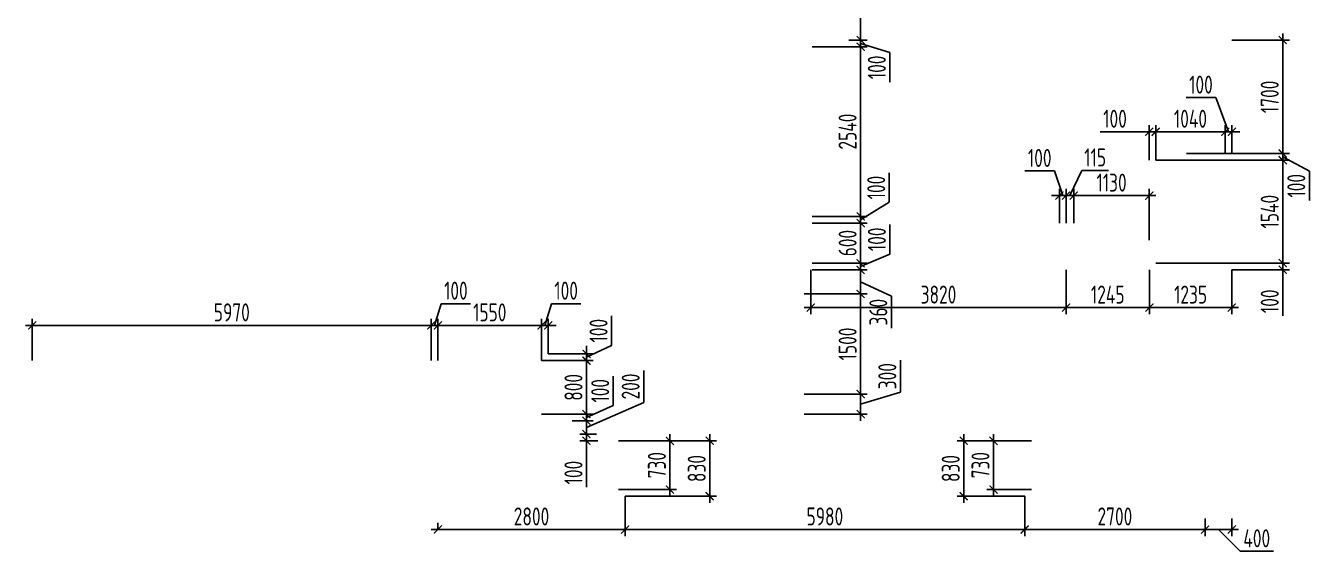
# Model space of a CAD drawing. Header units: millimetres. Extents: x -350007 to 536090, y -888 to 198380.
# Drawn here: x 51792 to 71002, y 104746 to 112617 of the extents above; entities that cross this region are included whole.
import ezdxf

# ---------------------------------------------------------------- set-up
doc = ezdxf.new("R2010")
doc.units = ezdxf.units.MM
doc.layers.add('АР_Размеры нов.', color=15, linetype='Continuous', lineweight=0)
doc.styles.add('ISOCPEUR', font='isocpeur.ttf', dxfattribs={"width": 0.7})
doc.dimstyles.new('R_100', dxfattribs={"dimtxt": 270, "dimasz": 120, "dimexe": 100, "dimexo": 0, "dimgap": 60, "dimtad": 1, "dimdec": 0, "dimrnd": 5, "dimzin": 0, "dimdsep": 46, "dimtxsty": 'ISOCPEUR', "dimblk": 'ARCHTICK', "dimcen": 0, "dimdle": 100, "dimclrd": 256, "dimclre": 256, "dimclrt": 256, "dimadec": 0, "dimazin": 0, "dimtfac": 2, "dimtdec": 0, "dimtofl": 0, "dimtmove": 1, "dimatfit": 3, "dimfxl": 1, "dimtvp": 3, "dimtolj": 1, "dimtzin": 0, "dimarcsym": 0})

# ---------------------------------------------------------------- blocks, each defined once
blk = doc.blocks.new('_ArchTick')
at = {"color": 0, "linetype": 'ByBlock', "const_width": 0.15}
blk.add_lwpolyline([(-0.5, -0.5), (0.5, 0.5)], dxfattribs=at)
blk = doc.blocks.new('*D2627')
at = {"layer": 'АР_Размеры нов.', "lineweight": -2, "ltscale": 100, "transparency": 16777216}
for p, q in [((63442, 108601), (64387, 108601)), ((64287, 108701), (64287, 107001)), ((63442, 107101), (64387, 107101))]:
    blk.add_line(p, q, dxfattribs=at)
at = {"layer": 'АР_Размеры нов.', "lineweight": -2, "ltscale": 100, "transparency": 16777216, "xscale": 120, "yscale": 120, "zscale": 120}
for p, rotation in [((64287, 108601), 90), ((64287, 107101), 270)]:
    blk.add_blockref('_ArchTick', p, dxfattribs=dict(at, rotation=rotation))
at = {"layer": 'АР_Размеры нов.', "ltscale": 100, "transparency": 16777216, "insert": (64092, 107851), "char_height": 270, "attachment_point": 5, "rotation": 90, "style": 'ISOCPEUR'}
blk.add_mtext('\\A1;1500', dxfattribs=at)
blk = doc.blocks.new('*D2628')
at = {"layer": 'АР_Размеры нов.', "lineweight": -2, "ltscale": 100, "transparency": 16777216}
for p, q in [((67377, 110072), (68707, 110072)), ((67477, 109740), (67477, 110172)), ((68607, 109403), (68607, 110172))]:
    blk.add_line(p, q, dxfattribs=at)
at = {"layer": 'АР_Размеры нов.', "lineweight": -2, "ltscale": 100, "transparency": 16777216, "xscale": 120, "yscale": 120, "zscale": 120, "rotation": 180}
blk.add_blockref('_ArchTick', (67477, 110072), dxfattribs=at)
at = {"layer": 'АР_Размеры нов.', "lineweight": -2, "ltscale": 100, "transparency": 16777216, "xscale": 120, "yscale": 120, "zscale": 120}
blk.add_blockref('_ArchTick', (68607, 110072), dxfattribs=at)
at = {"layer": 'АР_Размеры нов.', "ltscale": 100, "transparency": 16777216, "insert": (68042, 110267), "char_height": 270, "attachment_point": 5, "style": 'ISOCPEUR'}
blk.add_mtext('\\A1;1130', dxfattribs=at)
blk = doc.blocks.new('*D2339')
at = {"layer": 'АР_Размеры нов.', "lineweight": -2, "ltscale": 500, "transparency": 16777216}
for p, q in [((57962, 107601), (57962, 108229)), ((59512, 107601), (59512, 108229)), ((57862, 108129), (59612, 108129))]:
    blk.add_line(p, q, dxfattribs=at)
at = {"layer": 'АР_Размеры нов.', "lineweight": -2, "ltscale": 500, "transparency": 16777216, "xscale": 120, "yscale": 120, "zscale": 120, "rotation": 180}
blk.add_blockref('_ArchTick', (57962, 108129), dxfattribs=at)
at = {"layer": 'АР_Размеры нов.', "lineweight": -2, "ltscale": 500, "transparency": 16777216, "xscale": 120, "yscale": 120, "zscale": 120}
blk.add_blockref('_ArchTick', (59512, 108129), dxfattribs=at)
at = {"layer": 'АР_Размеры нов.', "lineweight": 13, "ltscale": 500, "transparency": 16777216, "insert": (58737, 108324), "char_height": 270, "attachment_point": 5, "style": 'ISOCPEUR'}
blk.add_mtext('\\A1;1550', dxfattribs=at)
blk = doc.blocks.new('*D2340')
at = {"layer": 'АР_Размеры нов.', "lineweight": -2, "ltscale": 500, "transparency": 16777216}
for p, q in [((59562, 108129), (59660, 108454)), ((59660, 108454), (60101, 108454)), ((59512, 107601), (59512, 108229)), ((59612, 107701), (59612, 108229)), ((59512, 108129), (59392, 108129)), ((59512, 108129), (59612, 108129)), ((59612, 108129), (59732, 108129))]:
    blk.add_line(p, q, dxfattribs=at)
at = {"layer": 'АР_Размеры нов.', "lineweight": -2, "ltscale": 500, "transparency": 16777216, "xscale": 120, "yscale": 120, "zscale": 120}
blk.add_blockref('_ArchTick', (59512, 108129), dxfattribs=at)
at = {"layer": 'АР_Размеры нов.', "lineweight": -2, "ltscale": 500, "transparency": 16777216, "xscale": 120, "yscale": 120, "zscale": 120, "rotation": 180}
blk.add_blockref('_ArchTick', (59612, 108129), dxfattribs=at)
at = {"layer": 'АР_Размеры нов.', "lineweight": 13, "ltscale": 500, "transparency": 16777216, "insert": (59880, 108649), "char_height": 270, "attachment_point": 5, "style": 'ISOCPEUR'}
blk.add_mtext('\\A1;100', dxfattribs=at)
blk = doc.blocks.new('*D2341')
at = {"layer": 'АР_Размеры нов.', "lineweight": -2, "ltscale": 500, "transparency": 16777216}
for p, q in [((57912, 108129), (58010, 108454)), ((58010, 108454), (58451, 108454)), ((57862, 107601), (57862, 108229)), ((57962, 107601), (57962, 108229)), ((57862, 108129), (57742, 108129)), ((57962, 108129), (57862, 108129)), ((57962, 108129), (58082, 108129))]:
    blk.add_line(p, q, dxfattribs=at)
at = {"layer": 'АР_Размеры нов.', "lineweight": -2, "ltscale": 500, "transparency": 16777216, "xscale": 120, "yscale": 120, "zscale": 120}
blk.add_blockref('_ArchTick', (57862, 108129), dxfattribs=at)
at = {"layer": 'АР_Размеры нов.', "lineweight": -2, "ltscale": 500, "transparency": 16777216, "xscale": 120, "yscale": 120, "zscale": 120, "rotation": 180}
blk.add_blockref('_ArchTick', (57962, 108129), dxfattribs=at)
at = {"layer": 'АР_Размеры нов.', "lineweight": 13, "ltscale": 500, "transparency": 16777216, "insert": (58230, 108649), "char_height": 270, "attachment_point": 5, "style": 'ISOCPEUR'}
blk.add_mtext('\\A1;100', dxfattribs=at)
blk = doc.blocks.new('*D2342')
at = {"layer": 'АР_Размеры нов.', "lineweight": -2, "ltscale": 500, "transparency": 16777216}
for p, q in [((51892, 107601), (51892, 108229)), ((57862, 107601), (57862, 108229)), ((57962, 108129), (51792, 108129))]:
    blk.add_line(p, q, dxfattribs=at)
at = {"layer": 'АР_Размеры нов.', "lineweight": -2, "ltscale": 500, "transparency": 16777216, "xscale": 120, "yscale": 120, "zscale": 120, "rotation": 180}
blk.add_blockref('_ArchTick', (51892, 108129), dxfattribs=at)
at = {"layer": 'АР_Размеры нов.', "lineweight": -2, "ltscale": 500, "transparency": 16777216, "xscale": 120, "yscale": 120, "zscale": 120}
blk.add_blockref('_ArchTick', (57862, 108129), dxfattribs=at)
at = {"layer": 'АР_Размеры нов.', "lineweight": 13, "ltscale": 500, "transparency": 16777216, "insert": (54877, 108324), "char_height": 270, "attachment_point": 5, "style": 'ISOCPEUR'}
blk.add_mtext('\\A1;5970', dxfattribs=at)
blk = doc.blocks.new('*D2343')
at = {"layer": 'АР_Размеры нов.', "lineweight": -2, "ltscale": 500, "transparency": 16777216}
for p, q in [((59512, 107601), (60285, 107601)), ((60185, 107701), (60185, 106701)), ((59512, 106801), (60285, 106801))]:
    blk.add_line(p, q, dxfattribs=at)
at = {"layer": 'АР_Размеры нов.', "lineweight": -2, "ltscale": 500, "transparency": 16777216, "xscale": 120, "yscale": 120, "zscale": 120}
for p, rotation in [((60185, 107601), 90), ((60185, 106801), 270)]:
    blk.add_blockref('_ArchTick', p, dxfattribs=dict(at, rotation=rotation))
at = {"layer": 'АР_Размеры нов.', "lineweight": 13, "ltscale": 500, "transparency": 16777216, "insert": (59990, 107201), "char_height": 270, "attachment_point": 5, "rotation": 90, "style": 'ISOCPEUR'}
blk.add_mtext('\\A1;800', dxfattribs=at)
blk = doc.blocks.new('*D2344')
at = {"layer": 'АР_Размеры нов.', "lineweight": -2, "ltscale": 500, "transparency": 16777216}
for p, q in [((60560, 107829), (60560, 108270)), ((60185, 107651), (60560, 107829)), ((60185, 107701), (60185, 107821)), ((59512, 107601), (60285, 107601)), ((59612, 107701), (60285, 107701)), ((60185, 107601), (60185, 107701)), ((60185, 107601), (60185, 107481))]:
    blk.add_line(p, q, dxfattribs=at)
at = {"layer": 'АР_Размеры нов.', "lineweight": -2, "ltscale": 500, "transparency": 16777216, "xscale": 120, "yscale": 120, "zscale": 120}
for p, rotation in [((60185, 107701), 270), ((60185, 107601), 90)]:
    blk.add_blockref('_ArchTick', p, dxfattribs=dict(at, rotation=rotation))
at = {"layer": 'АР_Размеры нов.', "lineweight": 13, "ltscale": 500, "transparency": 16777216, "insert": (60365, 108050), "char_height": 270, "attachment_point": 5, "rotation": 90, "style": 'ISOCPEUR'}
blk.add_mtext('\\A1;100', dxfattribs=at)
blk = doc.blocks.new('*D2345')
at = {"layer": 'АР_Размеры нов.', "lineweight": -2, "ltscale": 500, "transparency": 16777216}
for p, q in [((64882, 107129), (64882, 107608)), ((64287, 107201), (64287, 106701)), ((63442, 107101), (64387, 107101)), ((64287, 106951), (64882, 107129)), ((63442, 106801), (64387, 106801))]:
    blk.add_line(p, q, dxfattribs=at)
at = {"layer": 'АР_Размеры нов.', "lineweight": -2, "ltscale": 500, "transparency": 16777216, "xscale": 120, "yscale": 120, "zscale": 120}
for p, rotation in [((64287, 107101), 90), ((64287, 106801), 270)]:
    blk.add_blockref('_ArchTick', p, dxfattribs=dict(at, rotation=rotation))
at = {"layer": 'АР_Размеры нов.', "lineweight": 13, "ltscale": 500, "transparency": 16777216, "insert": (64687, 107369), "char_height": 270, "attachment_point": 5, "rotation": 90, "style": 'ISOCPEUR'}
blk.add_mtext('\\A1;300', dxfattribs=at)
blk = doc.blocks.new('*D2346')
at = {"layer": 'АР_Размеры нов.', "lineweight": -2, "ltscale": 500, "transparency": 16777216}
for p, q in [((68703, 110601), (68703, 111128)), ((69742, 110701), (69742, 111128)), ((69842, 111028), (68603, 111028))]:
    blk.add_line(p, q, dxfattribs=at)
at = {"layer": 'АР_Размеры нов.', "lineweight": -2, "ltscale": 500, "transparency": 16777216, "xscale": 120, "yscale": 120, "zscale": 120, "rotation": 180}
blk.add_blockref('_ArchTick', (68703, 111028), dxfattribs=at)
at = {"layer": 'АР_Размеры нов.', "lineweight": -2, "ltscale": 500, "transparency": 16777216, "xscale": 120, "yscale": 120, "zscale": 120}
blk.add_blockref('_ArchTick', (69742, 111028), dxfattribs=at)
at = {"layer": 'АР_Размеры нов.', "lineweight": 13, "ltscale": 500, "transparency": 16777216, "insert": (69223, 111223), "char_height": 270, "attachment_point": 5, "style": 'ISOCPEUR'}
blk.add_mtext('\\A1;1040', dxfattribs=at)
blk = doc.blocks.new('*D2347')
at = {"layer": 'АР_Размеры нов.', "lineweight": -2, "ltscale": 500, "transparency": 16777216}
for p, q in [((69601, 111539), (69160, 111539)), ((69792, 111028), (69601, 111539)), ((69742, 110701), (69742, 111128)), ((69842, 110701), (69842, 111128)), ((69742, 111028), (69622, 111028)), ((69742, 111028), (69842, 111028)), ((69842, 111028), (69962, 111028))]:
    blk.add_line(p, q, dxfattribs=at)
at = {"layer": 'АР_Размеры нов.', "lineweight": -2, "ltscale": 500, "transparency": 16777216, "xscale": 120, "yscale": 120, "zscale": 120}
blk.add_blockref('_ArchTick', (69742, 111028), dxfattribs=at)
at = {"layer": 'АР_Размеры нов.', "lineweight": -2, "ltscale": 500, "transparency": 16777216, "xscale": 120, "yscale": 120, "zscale": 120, "rotation": 180}
blk.add_blockref('_ArchTick', (69842, 111028), dxfattribs=at)
at = {"layer": 'АР_Размеры нов.', "lineweight": 13, "ltscale": 500, "transparency": 16777216, "insert": (69380, 111734), "char_height": 270, "attachment_point": 5, "style": 'ISOCPEUR'}
blk.add_mtext('\\A1;100', dxfattribs=at)
blk = doc.blocks.new('*D2348')
at = {"layer": 'АР_Размеры нов.', "lineweight": -2, "ltscale": 500, "transparency": 16777216}
for p, q in [((68605, 110601), (68605, 111128)), ((68703, 110601), (68703, 111128)), ((67873, 111028), (68605, 111028)), ((68605, 111028), (68485, 111028)), ((68703, 111028), (68605, 111028)), ((68703, 111028), (68823, 111028))]:
    blk.add_line(p, q, dxfattribs=at)
at = {"layer": 'АР_Размеры нов.', "lineweight": -2, "ltscale": 500, "transparency": 16777216, "xscale": 120, "yscale": 120, "zscale": 120}
blk.add_blockref('_ArchTick', (68605, 111028), dxfattribs=at)
at = {"layer": 'АР_Размеры нов.', "lineweight": -2, "ltscale": 500, "transparency": 16777216, "xscale": 120, "yscale": 120, "zscale": 120, "rotation": 180}
blk.add_blockref('_ArchTick', (68703, 111028), dxfattribs=at)
at = {"layer": 'АР_Размеры нов.', "lineweight": 13, "ltscale": 500, "transparency": 16777216, "insert": (68094, 111223), "char_height": 270, "attachment_point": 5, "style": 'ISOCPEUR'}
blk.add_mtext('\\A1;100', dxfattribs=at)
blk = doc.blocks.new('*D2351')
at = {"layer": 'АР_Размеры нов.', "lineweight": -2, "ltscale": 500, "transparency": 16777216}
for p, q in [((69842, 112401), (70704, 112401)), ((70604, 112501), (70604, 110601)), ((69742, 110701), (70704, 110701))]:
    blk.add_line(p, q, dxfattribs=at)
at = {"layer": 'АР_Размеры нов.', "lineweight": -2, "ltscale": 500, "transparency": 16777216, "xscale": 120, "yscale": 120, "zscale": 120}
for p, rotation in [((70604, 112401), 90), ((70604, 110701), 270)]:
    blk.add_blockref('_ArchTick', p, dxfattribs=dict(at, rotation=rotation))
at = {"layer": 'АР_Размеры нов.', "lineweight": 13, "ltscale": 500, "transparency": 16777216, "insert": (70409, 111551), "char_height": 270, "attachment_point": 5, "rotation": 90, "style": 'ISOCPEUR'}
blk.add_mtext('\\A1;1700', dxfattribs=at)
blk = doc.blocks.new('*D2352')
at = {"layer": 'АР_Размеры нов.', "lineweight": -2, "ltscale": 500, "transparency": 16777216}
for p, q in [((69166, 110702), (70704, 110702)), ((70604, 110702), (70604, 110822)), ((70604, 110702), (70604, 110602)), ((70604, 110652), (71002, 110440)), ((69166, 110602), (70704, 110602)), ((70604, 110602), (70604, 110482)), ((71002, 110440), (71002, 109999))]:
    blk.add_line(p, q, dxfattribs=at)
at = {"layer": 'АР_Размеры нов.', "lineweight": -2, "ltscale": 500, "transparency": 16777216, "xscale": 120, "yscale": 120, "zscale": 120}
for p, rotation in [((70604, 110702), 270), ((70604, 110602), 90)]:
    blk.add_blockref('_ArchTick', p, dxfattribs=dict(at, rotation=rotation))
at = {"layer": 'АР_Размеры нов.', "lineweight": 13, "ltscale": 500, "transparency": 16777216, "insert": (70807, 110220), "char_height": 270, "attachment_point": 5, "rotation": 90, "style": 'ISOCPEUR'}
blk.add_mtext('\\A1;100', dxfattribs=at)
blk = doc.blocks.new('*D2353')
at = {"layer": 'АР_Размеры нов.', "lineweight": -2, "ltscale": 500, "transparency": 16777216}
for p, q in [((70604, 110703), (70604, 108961)), ((68703, 110603), (70704, 110603)), ((68703, 109061), (70704, 109061))]:
    blk.add_line(p, q, dxfattribs=at)
at = {"layer": 'АР_Размеры нов.', "lineweight": -2, "ltscale": 500, "transparency": 16777216, "xscale": 120, "yscale": 120, "zscale": 120}
for p, rotation in [((70604, 110603), 90), ((70604, 109061), 270)]:
    blk.add_blockref('_ArchTick', p, dxfattribs=dict(at, rotation=rotation))
at = {"layer": 'АР_Размеры нов.', "lineweight": 13, "ltscale": 500, "transparency": 16777216, "insert": (70409, 109832), "char_height": 270, "attachment_point": 5, "rotation": 90, "style": 'ISOCPEUR'}
blk.add_mtext('\\A1;1540', dxfattribs=at)
blk = doc.blocks.new('*D2354')
at = {"layer": 'АР_Размеры нов.', "lineweight": -2, "ltscale": 500, "transparency": 16777216}
for p, q in [((70604, 109061), (70604, 109181)), ((69742, 109061), (70704, 109061)), ((69842, 108961), (70704, 108961)), ((70604, 109061), (70604, 108961)), ((70604, 108961), (70604, 108841)), ((70604, 108270), (70604, 108961))]:
    blk.add_line(p, q, dxfattribs=at)
at = {"layer": 'АР_Размеры нов.', "lineweight": -2, "ltscale": 500, "transparency": 16777216, "xscale": 120, "yscale": 120, "zscale": 120}
for p, rotation in [((70604, 109061), 270), ((70604, 108961), 90)]:
    blk.add_blockref('_ArchTick', p, dxfattribs=dict(at, rotation=rotation))
at = {"layer": 'АР_Размеры нов.', "lineweight": 13, "ltscale": 500, "transparency": 16777216, "insert": (70409, 108490), "char_height": 270, "attachment_point": 5, "rotation": 90, "style": 'ISOCPEUR'}
blk.add_mtext('\\A1;100', dxfattribs=at)
blk = doc.blocks.new('*D2355')
at = {"layer": 'АР_Размеры нов.', "lineweight": -2, "ltscale": 500, "transparency": 16777216}
for p, q in [((67420, 110072), (67595, 110449)), ((67595, 110449), (67998, 110449)), ((67362, 110072), (67242, 110072)), ((67362, 109661), (67362, 110172)), ((67477, 110072), (67362, 110072)), ((67477, 109661), (67477, 110172)), ((67477, 110072), (67597, 110072))]:
    blk.add_line(p, q, dxfattribs=at)
at = {"layer": 'АР_Размеры нов.', "lineweight": -2, "ltscale": 500, "transparency": 16777216, "xscale": 120, "yscale": 120, "zscale": 120}
blk.add_blockref('_ArchTick', (67362, 110072), dxfattribs=at)
at = {"layer": 'АР_Размеры нов.', "lineweight": -2, "ltscale": 500, "transparency": 16777216, "xscale": 120, "yscale": 120, "zscale": 120, "rotation": 180}
blk.add_blockref('_ArchTick', (67477, 110072), dxfattribs=at)
at = {"layer": 'АР_Размеры нов.', "lineweight": 13, "ltscale": 500, "transparency": 16777216, "insert": (67797, 110644), "char_height": 270, "attachment_point": 5, "style": 'ISOCPEUR'}
blk.add_mtext('\\A1;115', dxfattribs=at)
blk = doc.blocks.new('*D2356')
at = {"layer": 'АР_Размеры нов.', "lineweight": -2, "ltscale": 500, "transparency": 16777216}
for p, q in [((67187, 110441), (66746, 110441)), ((67312, 110072), (67187, 110441)), ((67262, 110072), (67142, 110072)), ((67262, 109661), (67262, 110172)), ((67362, 110072), (67262, 110072)), ((67362, 109661), (67362, 110172)), ((67362, 110072), (67482, 110072))]:
    blk.add_line(p, q, dxfattribs=at)
at = {"layer": 'АР_Размеры нов.', "lineweight": -2, "ltscale": 500, "transparency": 16777216, "xscale": 120, "yscale": 120, "zscale": 120}
blk.add_blockref('_ArchTick', (67262, 110072), dxfattribs=at)
at = {"layer": 'АР_Размеры нов.', "lineweight": -2, "ltscale": 500, "transparency": 16777216, "xscale": 120, "yscale": 120, "zscale": 120, "rotation": 180}
blk.add_blockref('_ArchTick', (67362, 110072), dxfattribs=at)
at = {"layer": 'АР_Размеры нов.', "lineweight": 13, "ltscale": 500, "transparency": 16777216, "insert": (66967, 110636), "char_height": 270, "attachment_point": 5, "style": 'ISOCPEUR'}
blk.add_mtext('\\A1;100', dxfattribs=at)
blk = doc.blocks.new('*D2357')
at = {"layer": 'АР_Размеры нов.', "lineweight": -2, "ltscale": 500, "transparency": 16777216}
for p, q in [((64287, 112401), (64287, 109661)), ((63562, 112301), (64387, 112301)), ((63562, 109761), (64387, 109761))]:
    blk.add_line(p, q, dxfattribs=at)
at = {"layer": 'АР_Размеры нов.', "lineweight": -2, "ltscale": 500, "transparency": 16777216, "xscale": 120, "yscale": 120, "zscale": 120}
for p, rotation in [((64287, 112301), 90), ((64287, 109761), 270)]:
    blk.add_blockref('_ArchTick', p, dxfattribs=dict(at, rotation=rotation))
at = {"layer": 'АР_Размеры нов.', "lineweight": 13, "ltscale": 500, "transparency": 16777216, "insert": (64092, 111031), "char_height": 270, "attachment_point": 5, "rotation": 90, "style": 'ISOCPEUR'}
blk.add_mtext('\\A1;2540', dxfattribs=at)
blk = doc.blocks.new('*D2358')
at = {"layer": 'АР_Размеры нов.', "lineweight": -2, "ltscale": 500, "transparency": 16777216}
for p, q in [((64715, 109973), (64715, 110414)), ((64287, 109711), (64715, 109973)), ((64287, 109761), (64287, 109881)), ((63562, 109761), (64387, 109761)), ((64287, 109761), (64287, 109661)), ((63562, 109661), (64387, 109661)), ((64287, 109661), (64287, 109541))]:
    blk.add_line(p, q, dxfattribs=at)
at = {"layer": 'АР_Размеры нов.', "lineweight": -2, "ltscale": 500, "transparency": 16777216, "xscale": 120, "yscale": 120, "zscale": 120}
for p, rotation in [((64287, 109761), 270), ((64287, 109661), 90)]:
    blk.add_blockref('_ArchTick', p, dxfattribs=dict(at, rotation=rotation))
at = {"layer": 'АР_Размеры нов.', "lineweight": 13, "ltscale": 500, "transparency": 16777216, "insert": (64520, 110193), "char_height": 270, "attachment_point": 5, "rotation": 90, "style": 'ISOCPEUR'}
blk.add_mtext('\\A1;100', dxfattribs=at)
blk = doc.blocks.new('*D2359')
at = {"layer": 'АР_Размеры нов.', "lineweight": -2, "ltscale": 500, "transparency": 16777216}
for p, q in [((64287, 109761), (64287, 108961)), ((63562, 109661), (64387, 109661)), ((63562, 109061), (64387, 109061))]:
    blk.add_line(p, q, dxfattribs=at)
at = {"layer": 'АР_Размеры нов.', "lineweight": -2, "ltscale": 500, "transparency": 16777216, "xscale": 120, "yscale": 120, "zscale": 120}
for p, rotation in [((64287, 109661), 90), ((64287, 109061), 270)]:
    blk.add_blockref('_ArchTick', p, dxfattribs=dict(at, rotation=rotation))
at = {"layer": 'АР_Размеры нов.', "lineweight": 13, "ltscale": 500, "transparency": 16777216, "insert": (64092, 109361), "char_height": 270, "attachment_point": 5, "rotation": 90, "style": 'ISOCPEUR'}
blk.add_mtext('\\A1;600', dxfattribs=at)
blk = doc.blocks.new('*D2360')
at = {"layer": 'АР_Размеры нов.', "lineweight": -2, "ltscale": 500, "transparency": 16777216}
for p, q in [((64725, 109197), (64725, 109639)), ((64287, 109011), (64725, 109197)), ((64287, 109061), (64287, 109181)), ((63562, 109061), (64387, 109061)), ((63562, 108961), (64387, 108961)), ((64287, 109061), (64287, 108961)), ((64287, 108961), (64287, 108841))]:
    blk.add_line(p, q, dxfattribs=at)
at = {"layer": 'АР_Размеры нов.', "lineweight": -2, "ltscale": 500, "transparency": 16777216, "xscale": 120, "yscale": 120, "zscale": 120}
for p, rotation in [((64287, 109061), 270), ((64287, 108961), 90)]:
    blk.add_blockref('_ArchTick', p, dxfattribs=dict(at, rotation=rotation))
at = {"layer": 'АР_Размеры нов.', "lineweight": 13, "ltscale": 500, "transparency": 16777216, "insert": (64530, 109418), "char_height": 270, "attachment_point": 5, "rotation": 90, "style": 'ISOCPEUR'}
blk.add_mtext('\\A1;100', dxfattribs=at)
blk = doc.blocks.new('*D2361')
at = {"layer": 'АР_Размеры нов.', "lineweight": -2, "ltscale": 500, "transparency": 16777216}
for p, q in [((63562, 108961), (64387, 108961)), ((64287, 109061), (64287, 108501)), ((64287, 108781), (64747, 108567)), ((63562, 108601), (64387, 108601)), ((64747, 108567), (64747, 108088))]:
    blk.add_line(p, q, dxfattribs=at)
at = {"layer": 'АР_Размеры нов.', "lineweight": -2, "ltscale": 500, "transparency": 16777216, "xscale": 120, "yscale": 120, "zscale": 120}
for p, rotation in [((64287, 108961), 90), ((64287, 108601), 270)]:
    blk.add_blockref('_ArchTick', p, dxfattribs=dict(at, rotation=rotation))
at = {"layer": 'АР_Размеры нов.', "lineweight": 13, "ltscale": 500, "transparency": 16777216, "insert": (64552, 108327), "char_height": 270, "attachment_point": 5, "rotation": 90, "style": 'ISOCPEUR'}
blk.add_mtext('\\A1;360', dxfattribs=at)
blk = doc.blocks.new('*D2362')
at = {"layer": 'АР_Размеры нов.', "lineweight": -2, "ltscale": 500, "transparency": 16777216}
for p, q in [((64152, 112401), (64387, 112401)), ((64287, 112401), (64287, 112521)), ((64287, 112301), (64287, 112401)), ((64152, 112301), (64387, 112301)), ((64287, 112351), (64724, 112214)), ((64287, 112301), (64287, 112181)), ((64724, 112214), (64724, 111773))]:
    blk.add_line(p, q, dxfattribs=at)
at = {"layer": 'АР_Размеры нов.', "lineweight": -2, "ltscale": 500, "transparency": 16777216, "xscale": 120, "yscale": 120, "zscale": 120}
for p, rotation in [((64287, 112401), 270), ((64287, 112301), 90)]:
    blk.add_blockref('_ArchTick', p, dxfattribs=dict(at, rotation=rotation))
at = {"layer": 'АР_Размеры нов.', "lineweight": 13, "ltscale": 500, "transparency": 16777216, "insert": (64529, 111993), "char_height": 270, "attachment_point": 5, "rotation": 90, "style": 'ISOCPEUR'}
blk.add_mtext('\\A1;100', dxfattribs=at)
blk = doc.blocks.new('*D2363')
at = {"layer": 'АР_Размеры нов.', "lineweight": -2, "ltscale": 500, "transparency": 16777216}
for p, q in [((64111, 115301), (64387, 115301)), ((64287, 112301), (64287, 115401)), ((64111, 112401), (64387, 112401))]:
    blk.add_line(p, q, dxfattribs=at)
at = {"layer": 'АР_Размеры нов.', "lineweight": -2, "ltscale": 500, "transparency": 16777216, "xscale": 120, "yscale": 120, "zscale": 120}
for p, rotation in [((64287, 115301), 90), ((64287, 112401), 270)]:
    blk.add_blockref('_ArchTick', p, dxfattribs=dict(at, rotation=rotation))
at = {"layer": 'АР_Размеры нов.', "lineweight": 13, "ltscale": 500, "transparency": 16777216, "insert": (64092, 113851), "char_height": 270, "attachment_point": 5, "rotation": 90, "style": 'ISOCPEUR'}
blk.add_mtext('\\A1;2900', dxfattribs=at)
blk = doc.blocks.new('*D2469')
at = {"layer": 'АР_Размеры нов.', "lineweight": -2, "ltscale": 500, "transparency": 16777216}
for p, q in [((60585, 106929), (60585, 107370)), ((60185, 106751), (60585, 106929)), ((60185, 106801), (60185, 106921)), ((59970, 106801), (60285, 106801)), ((59970, 106701), (60285, 106701)), ((60185, 106801), (60185, 106701)), ((60185, 106701), (60185, 106581))]:
    blk.add_line(p, q, dxfattribs=at)
at = {"layer": 'АР_Размеры нов.', "lineweight": -2, "ltscale": 500, "transparency": 16777216, "xscale": 120, "yscale": 120, "zscale": 120}
for p, rotation in [((60185, 106801), 270), ((60185, 106701), 90)]:
    blk.add_blockref('_ArchTick', p, dxfattribs=dict(at, rotation=rotation))
at = {"layer": 'АР_Размеры нов.', "lineweight": 13, "ltscale": 500, "transparency": 16777216, "insert": (60390, 107150), "char_height": 270, "attachment_point": 5, "rotation": 90, "style": 'ISOCPEUR'}
blk.add_mtext('\\A1;100', dxfattribs=at)
blk = doc.blocks.new('*D2470')
at = {"layer": 'АР_Размеры нов.', "lineweight": -2, "ltscale": 500, "transparency": 16777216}
for p, q in [((61041, 106974), (61041, 107453)), ((60185, 106601), (61041, 106974)), ((59970, 106701), (60285, 106701)), ((60185, 106801), (60185, 106401)), ((60337, 106501), (60085, 106501))]:
    blk.add_line(p, q, dxfattribs=at)
at = {"layer": 'АР_Размеры нов.', "lineweight": -2, "ltscale": 500, "transparency": 16777216, "xscale": 120, "yscale": 120, "zscale": 120}
for p, rotation in [((60185, 106701), 90), ((60185, 106501), 270)]:
    blk.add_blockref('_ArchTick', p, dxfattribs=dict(at, rotation=rotation))
at = {"layer": 'АР_Размеры нов.', "lineweight": 13, "ltscale": 500, "transparency": 16777216, "insert": (60846, 107214), "char_height": 270, "attachment_point": 5, "rotation": 90, "style": 'ISOCPEUR'}
blk.add_mtext('\\A1;200', dxfattribs=at)
blk = doc.blocks.new('*D2471')
at = {"layer": 'АР_Размеры нов.', "lineweight": -2, "ltscale": 500, "transparency": 16777216}
for p, q in [((60185, 106501), (60185, 106621)), ((60337, 106501), (60085, 106501)), ((60185, 106501), (60185, 106401)), ((60355, 106401), (60085, 106401)), ((60185, 106401), (60185, 106281)), ((60185, 105705), (60185, 106401))]:
    blk.add_line(p, q, dxfattribs=at)
at = {"layer": 'АР_Размеры нов.', "lineweight": -2, "ltscale": 500, "transparency": 16777216, "xscale": 120, "yscale": 120, "zscale": 120}
for p, rotation in [((60185, 106501), 270), ((60185, 106401), 90)]:
    blk.add_blockref('_ArchTick', p, dxfattribs=dict(at, rotation=rotation))
at = {"layer": 'АР_Размеры нов.', "lineweight": 13, "ltscale": 500, "transparency": 16777216, "insert": (59990, 105925), "char_height": 270, "attachment_point": 5, "rotation": 90, "style": 'ISOCPEUR'}
blk.add_mtext('\\A1;100', dxfattribs=at)
blk = doc.blocks.new('*D3494')
at = {"layer": 'АР_Размеры нов.', "lineweight": -2, "transparency": 16777216}
for p, q in [((60762, 105571), (60762, 104973)), ((57962, 105063), (57962, 105173)), ((57862, 105073), (60862, 105073))]:
    blk.add_line(p, q, dxfattribs=at)
at = {"layer": 'АР_Размеры нов.', "lineweight": -2, "transparency": 16777216, "xscale": 120, "yscale": 120, "zscale": 120, "rotation": 180}
blk.add_blockref('_ArchTick', (57962, 105073), dxfattribs=at)
at = {"layer": 'АР_Размеры нов.', "lineweight": -2, "transparency": 16777216, "xscale": 120, "yscale": 120, "zscale": 120}
blk.add_blockref('_ArchTick', (60762, 105073), dxfattribs=at)
at = {"layer": 'АР_Размеры нов.', "transparency": 16777216, "insert": (59362, 105268), "char_height": 270, "attachment_point": 5, "style": 'ISOCPEUR'}
blk.add_mtext('\\A1;2800', dxfattribs=at)
blk = doc.blocks.new('*D3495')
at = {"layer": 'АР_Размеры нов.', "lineweight": -2, "transparency": 16777216}
for p, q in [((60762, 105571), (60762, 104973)), ((66742, 105571), (66742, 104973)), ((60662, 105073), (66842, 105073))]:
    blk.add_line(p, q, dxfattribs=at)
at = {"layer": 'АР_Размеры нов.', "lineweight": -2, "transparency": 16777216, "xscale": 120, "yscale": 120, "zscale": 120, "rotation": 180}
blk.add_blockref('_ArchTick', (60762, 105073), dxfattribs=at)
at = {"layer": 'АР_Размеры нов.', "lineweight": -2, "transparency": 16777216, "xscale": 120, "yscale": 120, "zscale": 120}
blk.add_blockref('_ArchTick', (66742, 105073), dxfattribs=at)
at = {"layer": 'АР_Размеры нов.', "transparency": 16777216, "insert": (63752, 105268), "char_height": 270, "attachment_point": 5, "style": 'ISOCPEUR'}
blk.add_mtext('\\A1;5980', dxfattribs=at)
blk = doc.blocks.new('*D3496')
at = {"layer": 'АР_Размеры нов.', "lineweight": -2, "transparency": 16777216}
for p, q in [((66742, 105571), (66742, 104973)), ((69442, 105238), (69442, 104973)), ((66642, 105073), (69542, 105073))]:
    blk.add_line(p, q, dxfattribs=at)
at = {"layer": 'АР_Размеры нов.', "lineweight": -2, "transparency": 16777216, "xscale": 120, "yscale": 120, "zscale": 120, "rotation": 180}
blk.add_blockref('_ArchTick', (66742, 105073), dxfattribs=at)
at = {"layer": 'АР_Размеры нов.', "lineweight": -2, "transparency": 16777216, "xscale": 120, "yscale": 120, "zscale": 120}
blk.add_blockref('_ArchTick', (69442, 105073), dxfattribs=at)
at = {"layer": 'АР_Размеры нов.', "transparency": 16777216, "insert": (68092, 105268), "char_height": 270, "attachment_point": 5, "style": 'ISOCPEUR'}
blk.add_mtext('\\A1;2700', dxfattribs=at)
blk = doc.blocks.new('*D3497')
at = {"layer": 'АР_Размеры нов.', "lineweight": -2, "transparency": 16777216}
for p, q in [((62029, 105471), (62029, 106501)), ((60782, 106401), (62129, 106401)), ((60762, 105571), (62129, 105571))]:
    blk.add_line(p, q, dxfattribs=at)
at = {"layer": 'АР_Размеры нов.', "lineweight": -2, "transparency": 16777216, "xscale": 120, "yscale": 120, "zscale": 120}
for p, rotation in [((62029, 106401), 90), ((62029, 105571), 270)]:
    blk.add_blockref('_ArchTick', p, dxfattribs=dict(at, rotation=rotation))
at = {"layer": 'АР_Размеры нов.', "transparency": 16777216, "insert": (61834, 105986), "char_height": 270, "attachment_point": 5, "rotation": 90, "style": 'ISOCPEUR'}
blk.add_mtext('\\A1;830', dxfattribs=at)
blk = doc.blocks.new('*D4120')
at = {"layer": 'АР_Размеры нов.', "lineweight": -2, "transparency": 16777216}
for p, q in [((63542, 108961), (63542, 108295)), ((67362, 108961), (67362, 108295)), ((63442, 108395), (67462, 108395))]:
    blk.add_line(p, q, dxfattribs=at)
at = {"layer": 'АР_Размеры нов.', "lineweight": -2, "transparency": 16777216, "xscale": 120, "yscale": 120, "zscale": 120, "rotation": 180}
blk.add_blockref('_ArchTick', (63542, 108395), dxfattribs=at)
at = {"layer": 'АР_Размеры нов.', "lineweight": -2, "transparency": 16777216, "xscale": 120, "yscale": 120, "zscale": 120}
blk.add_blockref('_ArchTick', (67362, 108395), dxfattribs=at)
at = {"layer": 'АР_Размеры нов.', "transparency": 16777216, "insert": (65452, 108590), "char_height": 270, "attachment_point": 5, "style": 'ISOCPEUR'}
blk.add_mtext('\\A1;3820', dxfattribs=at)
blk = doc.blocks.new('*D4121')
at = {"layer": 'АР_Размеры нов.', "lineweight": -2, "transparency": 16777216}
for p, q in [((67362, 108961), (67362, 108295)), ((68608, 108961), (68608, 108295)), ((67262, 108395), (68708, 108395))]:
    blk.add_line(p, q, dxfattribs=at)
at = {"layer": 'АР_Размеры нов.', "lineweight": -2, "transparency": 16777216, "xscale": 120, "yscale": 120, "zscale": 120, "rotation": 180}
blk.add_blockref('_ArchTick', (67362, 108395), dxfattribs=at)
at = {"layer": 'АР_Размеры нов.', "lineweight": -2, "transparency": 16777216, "xscale": 120, "yscale": 120, "zscale": 120}
blk.add_blockref('_ArchTick', (68608, 108395), dxfattribs=at)
at = {"layer": 'АР_Размеры нов.', "transparency": 16777216, "insert": (67985, 108590), "char_height": 270, "attachment_point": 5, "style": 'ISOCPEUR'}
blk.add_mtext('\\A1;1245', dxfattribs=at)
blk = doc.blocks.new('*D4122')
at = {"layer": 'АР_Размеры нов.', "lineweight": -2, "transparency": 16777216}
for p, q in [((68608, 108961), (68608, 108295)), ((69842, 108961), (69842, 108295)), ((68508, 108395), (69942, 108395))]:
    blk.add_line(p, q, dxfattribs=at)
at = {"layer": 'АР_Размеры нов.', "lineweight": -2, "transparency": 16777216, "xscale": 120, "yscale": 120, "zscale": 120, "rotation": 180}
blk.add_blockref('_ArchTick', (68608, 108395), dxfattribs=at)
at = {"layer": 'АР_Размеры нов.', "lineweight": -2, "transparency": 16777216, "xscale": 120, "yscale": 120, "zscale": 120}
blk.add_blockref('_ArchTick', (69842, 108395), dxfattribs=at)
at = {"layer": 'АР_Размеры нов.', "transparency": 16777216, "insert": (69225, 108590), "char_height": 270, "attachment_point": 5, "style": 'ISOCPEUR'}
blk.add_mtext('\\A1;1235', dxfattribs=at)
blk = doc.blocks.new('*D4123')
at = {"layer": 'АР_Размеры нов.', "lineweight": -2, "transparency": 16777216}
for p, q in [((61433, 105571), (61433, 106501)), ((60662, 106401), (61533, 106401)), ((60662, 105671), (61533, 105671))]:
    blk.add_line(p, q, dxfattribs=at)
at = {"layer": 'АР_Размеры нов.', "lineweight": -2, "transparency": 16777216, "xscale": 120, "yscale": 120, "zscale": 120}
for p, rotation in [((61433, 106401), 90), ((61433, 105671), 270)]:
    blk.add_blockref('_ArchTick', p, dxfattribs=dict(at, rotation=rotation))
at = {"layer": 'АР_Размеры нов.', "transparency": 16777216, "insert": (61238, 106036), "char_height": 270, "attachment_point": 5, "rotation": 90, "style": 'ISOCPEUR'}
blk.add_mtext('\\A1;730', dxfattribs=at)
blk = doc.blocks.new('*D4124')
at = {"layer": 'АР_Размеры нов.', "lineweight": -2, "transparency": 16777216}
for p, q in [((66276, 105571), (66276, 106501)), ((66842, 106401), (66176, 106401)), ((66842, 105671), (66176, 105671))]:
    blk.add_line(p, q, dxfattribs=at)
at = {"layer": 'АР_Размеры нов.', "lineweight": -2, "transparency": 16777216, "xscale": 120, "yscale": 120, "zscale": 120}
for p, rotation in [((66276, 106401), 90), ((66276, 105671), 270)]:
    blk.add_blockref('_ArchTick', p, dxfattribs=dict(at, rotation=rotation))
at = {"layer": 'АР_Размеры нов.', "transparency": 16777216, "insert": (66081, 106036), "char_height": 270, "attachment_point": 5, "rotation": 90, "style": 'ISOCPEUR'}
blk.add_mtext('\\A1;730', dxfattribs=at)
blk = doc.blocks.new('*D4125')
at = {"layer": 'АР_Размеры нов.', "lineweight": -2, "transparency": 16777216}
for p, q in [((65830, 105471), (65830, 106501)), ((66722, 106401), (65730, 106401)), ((66742, 105571), (65730, 105571))]:
    blk.add_line(p, q, dxfattribs=at)
at = {"layer": 'АР_Размеры нов.', "lineweight": -2, "transparency": 16777216, "xscale": 120, "yscale": 120, "zscale": 120}
for p, rotation in [((65830, 106401), 90), ((65830, 105571), 270)]:
    blk.add_blockref('_ArchTick', p, dxfattribs=dict(at, rotation=rotation))
at = {"layer": 'АР_Размеры нов.', "transparency": 16777216, "insert": (65635, 105986), "char_height": 270, "attachment_point": 5, "rotation": 90, "style": 'ISOCPEUR'}
blk.add_mtext('\\A1;830', dxfattribs=at)
blk = doc.blocks.new('*D4126')
at = {"layer": 'АР_Размеры нов.', "lineweight": -2, "transparency": 16777216}
for p, q in [((69442, 105238), (69442, 104973)), ((69842, 105238), (69842, 104973)), ((69342, 105073), (69942, 105073)), ((69642, 105073), (69966, 104746)), ((69966, 104746), (70464, 104746))]:
    blk.add_line(p, q, dxfattribs=at)
at = {"layer": 'АР_Размеры нов.', "lineweight": -2, "transparency": 16777216, "xscale": 120, "yscale": 120, "zscale": 120, "rotation": 180}
blk.add_blockref('_ArchTick', (69442, 105073), dxfattribs=at)
at = {"layer": 'АР_Размеры нов.', "lineweight": -2, "transparency": 16777216, "xscale": 120, "yscale": 120, "zscale": 120}
blk.add_blockref('_ArchTick', (69842, 105073), dxfattribs=at)
at = {"layer": 'АР_Размеры нов.', "transparency": 16777216, "insert": (70215, 104941), "char_height": 270, "attachment_point": 5, "style": 'ISOCPEUR'}
blk.add_mtext('\\A1;400', dxfattribs=at)

msp = doc.modelspace()

# ---------------------------------------------------------------- dimensions: what is measured, and where the dimension line sits
at = {"layer": 'АР_Размеры нов.', "lineweight": 13, "ltscale": 500}
for base, p1, p2, override, picture, middle in [((64286.6, 115300.7), (64110.9, 112400.7), (64110.9, 115300.7), {"dimpost": '\\X'}, '*D2363', (64091.6, 113850.7)), ((64286.5614, 109761.2311), (63562.3967, 112300.6825), (63562.3968, 109761.2311), {"dimpost": '\\X'}, '*D2357', (64091.5614, 111030.9568)), ((70603.7, 110701.1), (69842.4, 112400.7), (69742.4, 110701.1), {"dimpost": '\\X'}, '*D2351', (70408.7, 111550.9)), ((70603.7, 109061.2), (68702.9, 110602.5), (68702.9, 109061.2), {"dimpost": '\\X'}, '*D2353', (70408.7, 109831.9)), ((64286.6, 109061.2), (63562.4, 109661.2), (63562.4, 109061.2), {"dimpost": '\\X'}, '*D2359', (64091.6, 109361.2)), ((60184.7, 106800.7), (59512.3, 107600.7), (59512.3, 106800.7), {"dimpost": '\\X'}, '*D2343', (59989.7, 107200.7)), ((64286.6, 106800.7), (63442.4, 107100.7), (63442.4, 106800.7), {"dimpost": '\\X', "dimfxl": 2.5, "dimarcsym": 2}, '*D2345', (64686.6, 107189.2))]:
    dim = msp.add_linear_dim(base=base, p1=p1, p2=p2, angle=90, dimstyle='R_100', override=override, dxfattribs=at)
    dim.commit()
    dim.dimension.update_dxf_attribs({"geometry": picture, "text_midpoint": middle})
for base, p1, p2, picture, middle in [((64286.6, 112400.7), (64152.1, 112300.7), (64152.1, 112400.7), '*D2362', (64724.1, 112153.9)), ((70603.7, 110601.9), (69165.9, 110701.8), (69165.7, 110601.9), '*D2352', (71001.6, 110380.4)), ((64286.6, 109661.2), (63562.4, 109761.2), (63562.4, 109661.2), '*D2358', (64715.5, 110032.6)), ((64286.6, 108961.2), (63562.4, 109061.2), (63562.4, 108961.2), '*D2360', (64724.9, 109257.5)), ((70603.7, 108961.2), (69742.4, 109061.2), (69842.4, 108961.2), '*D2354', (70622, 108490.3)), ((64286.5614, 108600.6825), (63562.3968, 108961.2318), (63562.3968, 108600.6825), '*D2361', (64746.5781, 108506.7306)), ((60184.7, 107700.7), (59512.3, 107600.7), (59612.3, 107700.7), '*D2344', (60560.2, 107889.2)), ((60184.7, 106500.7), (59970.2, 106700.7), (60336.8, 106500.7), '*D2470', (61041.2, 107034)), ((60184.7, 106700.7), (59970.2, 106800.7), (59970.2, 106700.7), '*D2469', (60584.7, 106989.2)), ((60184.7, 106400.7), (60336.8, 106500.7), (60354.7, 106400.7), '*D2471', (60225.2, 105925.2))]:
    dim = msp.add_linear_dim(base=base, p1=p1, p2=p2, angle=90, dimstyle='R_100', override={"dimpost": '\\X'}, dxfattribs=at)
    dim.commit()
    dim.dimension.update_dxf_attribs({"geometry": picture, "text_midpoint": middle, "dimtype": 160})
for base, p1, p2, picture, middle in [((69842.4, 111027.5), (69742.4, 110701.1), (69842.4, 110700.9), '*D2347', (69540.9, 111539.4)), ((68605.3, 111027.5), (68702.9, 110601.1), (68605.3, 110600.9), '*D2348', (68093.9, 111084.5)), ((67262.4, 110072.2), (67362.4, 109661.2), (67262.4, 109661.2), '*D2356', (67127.2, 110441.2)), ((67362.4, 110072.2), (67477.2, 109661.2), (67362.4, 109661.2), '*D2355', (67654.9, 110449.2))]:
    dim = msp.add_linear_dim(base=base, p1=p1, p2=p2, dimstyle='R_100', override={"dimpost": '\\X'}, dxfattribs=at)
    dim.commit()
    dim.dimension.update_dxf_attribs({"geometry": picture, "text_midpoint": middle, "dimtype": 160})
for base, p1, p2, picture, middle in [((68702.9253, 111027.5072), (69742.3969, 110701.0906), (68702.9253, 110601.1015), '*D2346', (69222.6611, 111222.5072)), ((57862.3, 108129.1), (57962.3, 107600.7), (57862.3, 107600.7), '*D2341', (58069.8, 108649.1)), ((59612.3, 108129.1), (59512.3, 107600.7), (59612.3, 107700.7), '*D2340', (59719.8, 108649.1)), ((51892.4, 108129.1), (57862.3, 107600.7), (51892.4, 107600.7), '*D2342', (54877.3, 108324.1)), ((59512.3, 108129.1), (57962.3, 107600.7), (59512.3, 107600.7), '*D2339', (58737.3, 108324.1))]:
    dim = msp.add_linear_dim(base=base, p1=p1, p2=p2, dimstyle='R_100', override={"dimpost": '\\X'}, dxfattribs=at)
    dim.commit()
    dim.dimension.update_dxf_attribs({"geometry": picture, "text_midpoint": middle})
at = {"layer": 'АР_Размеры нов.', "ltscale": 100}
dim = msp.add_linear_dim(base=(68607.2, 110072.2), p1=(67477.2, 109740), p2=(68607.2, 109403.1), dimstyle='R_100', override={"dimpost": '\\X', "dimfxl": 2.5, "dimarcsym": 2}, dxfattribs=at)
dim.commit()
dim.dimension.update_dxf_attribs({"geometry": '*D2628', "text_midpoint": (68042.2, 110267.2)})
at = {"layer": 'АР_Размеры нов.'}
for base, p1, p2, picture, middle in [((67362.4, 108394.9), (63542.4, 108961.2), (67362.4, 108961.2), '*D4120', (65452.4, 108589.9)), ((68607.9258, 108394.9123), (67362.3968, 108961.2315), (68607.9258, 108961.2313), '*D4121', (67985.1613, 108589.9123)), ((69842.3969, 108394.9123), (68607.9258, 108961.2313), (69842.3969, 108961.2313), '*D4122', (69225.1613, 108589.9123)), ((60762.3, 105072.7), (57962.3, 105063), (60762.3, 105570.7), '*D3494', (59362.3, 105267.7)), ((66742.4, 105072.7), (60762.3, 105570.7), (66742.4, 105570.7), '*D3495', (63752.3, 105267.7)), ((69442.4, 105072.7), (66742.4, 105570.7), (69442.4, 105238.4), '*D3496', (68092.4, 105267.7))]:
    dim = msp.add_linear_dim(base=base, p1=p1, p2=p2, dimstyle='R_100', override={"dimpost": '\\X'}, dxfattribs=at)
    dim.commit()
    dim.dimension.update_dxf_attribs({"geometry": picture, "text_midpoint": middle})
at = {"layer": 'АР_Размеры нов.', "ltscale": 100}
dim = msp.add_linear_dim(base=(64286.6, 107100.7), p1=(63442.4, 108600.7), p2=(63442.4, 107100.7), angle=90, dimstyle='R_100', override={"dimpost": '\\X', "dimfxl": 2.5, "dimarcsym": 2}, dxfattribs=at)
dim.commit()
dim.dimension.update_dxf_attribs({"geometry": '*D2627', "text_midpoint": (64091.6, 107850.7)})
at = {"layer": 'АР_Размеры нов.'}
for base, p1, p2, picture, middle in [((61432.6, 106400.7), (60662.3, 105670.7), (60662.3, 106400.7), '*D4123', (61237.6, 106035.7)), ((62028.6, 106400.7), (60762.3, 105570.7), (60782.3, 106400.7), '*D3497', (61833.6, 105985.7)), ((65830.3, 106400.7), (66742.4, 105570.7), (66722.4, 106400.7), '*D4125', (65635.3, 105985.7)), ((66276.4, 106400.7), (66842.4, 105670.7), (66842.4, 106400.7), '*D4124', (66081.4, 106035.7))]:
    dim = msp.add_linear_dim(base=base, p1=p1, p2=p2, angle=90, dimstyle='R_100', override={"dimpost": '\\X'}, dxfattribs=at)
    dim.commit()
    dim.dimension.update_dxf_attribs({"geometry": picture, "text_midpoint": middle})
dim = msp.add_linear_dim(base=(69842.4, 105072.7), p1=(69442.4, 105238.4), p2=(69842.4, 105238.4), dimstyle='R_100', override={"dimpost": '\\X'}, dxfattribs=at)
dim.commit()
dim.dimension.update_dxf_attribs({"geometry": '*D4126', "text_midpoint": (70025.9, 104745.8), "dimtype": 160})

doc.saveas('drawing.dxf')
